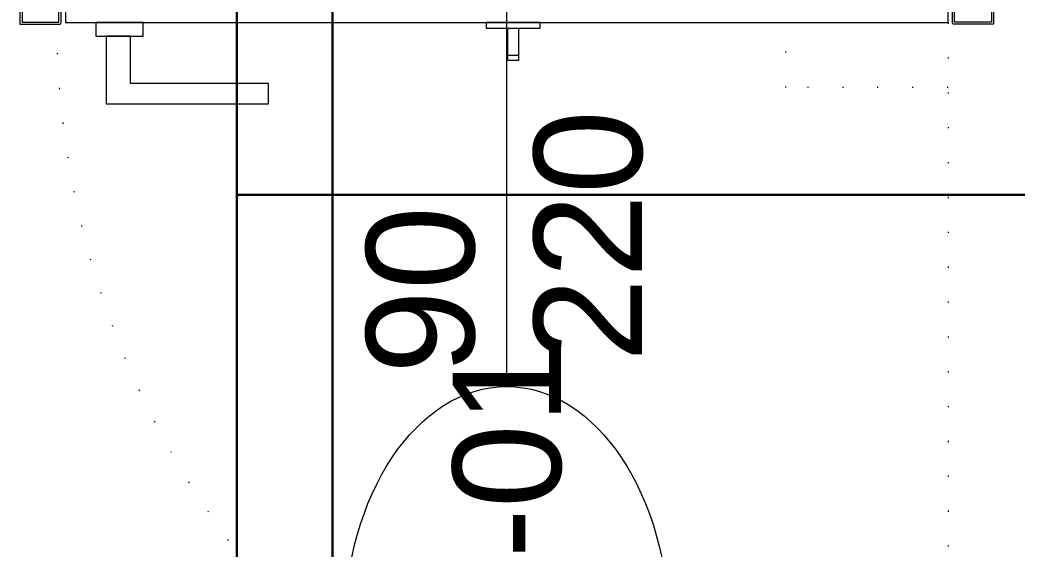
# Model space of a CAD drawing. Extents: x -1073 to 35213, y -1180 to 6950.
# Drawn here: x 31485.8 to 31578, y 3063.4 to 3112.4 of the extents above; entities that cross this region are included whole.
import ezdxf
from ezdxf.enums import TextEntityAlignment as Align

# ---------------------------------------------------------------- set-up
doc = ezdxf.new("R2010")
doc.units = 0
doc.header["$LTSCALE"] = 25
doc.linetypes.add('DOT2', pattern=[0.125, 0, -0.125])
doc.layers.get('0').update_dxf_attribs({"color": 9, "lineweight": 9})
for name, color, linetype, lineweight in [('06C', 9, 'Continuous', 9), ('06D', 9, 'Continuous', 9), ('10', 9, 'Continuous', 9), ('12', 9, 'Continuous', 9), ('20', 9, 'DOT2', 9), ('22', 8, 'Continuous', 9), ('DATA SARI', 30, 'Continuous', 30), ('DATA TAVAN', 160, 'Continuous', 30)]:
    doc.layers.add(name, color=color, linetype=linetype, lineweight=lineweight)
doc.styles.add('Arial', font='arial.ttf', dxfattribs={"height": 2.5})

# ---------------------------------------------------------------- blocks, each defined once
blk = doc.blocks.new('0_doorno')
blk.add_lwpolyline([(4.5, 0), (12.5, 0)])
blk.add_ellipse((0, 0), major_axis=(-4.5, 0), ratio=0.666667)
at = {"style": 'Arial'}
blk.add_attdef('YUKSEKLIK', text='', height=2, dxfattribs=at).set_placement((5, 5.9), align=Align.TOP_LEFT)
blk.add_attdef('KAPINO', text='', height=1.4, dxfattribs=at).set_placement((-0.019, -0.035), align=Align.MIDDLE)
blk.add_attdef('GENISLIK', text='', height=2, dxfattribs=at).set_placement((5, -1.895), align=Align.BOTTOM_LEFT)
blk = doc.blocks.new('P-AH-01-10')
at = {"layer": '06C'}
blk.add_line((-12.87, -53.8), (-12.87, -52.8), dxfattribs=at)
for points in [[(-10.37, -50.8), (-9.87, -50.8), (-9.87, -55.8), (-10.37, -55.8)], [(-13.37, -53.8), (-10.37, -53.8), (-10.37, -52.8), (-13.37, -52.8)]]:
    blk.add_lwpolyline(points, close=True, dxfattribs=at)
at = {"layer": '06D'}
for points in [[(-11.12, -90.922), (-17.37, -90.922), (-17.37, -75.922), (-15.495, -75.922), (-15.495, -88.672), (-15.495, -88.672), (-11.12, -88.672), (-11.12, -90.922)], [(-9.87, -91.897), (-11.12, -91.897), (-11.12, -87.497), (-9.87, -87.497), (-9.87, -91.897)]]:
    blk.add_lwpolyline(points, dxfattribs=at)
at = {"layer": '10'}
for points in [[(-8.025, -8.9), (-9.995, -8.9, 0.414214), (-10.02, -8.925), (-10.02, -12.55, 0.414214), (-9.87, -12.7), (-4, -12.7)], [(-8.025, -98.9), (-9.995, -98.9, -0.414214), (-10.02, -98.875), (-10.02, -95.25, -0.414214), (-9.87, -95.1), (-4, -95.1)]]:
    blk.add_lwpolyline(points, format="xyb", dxfattribs=at)
for points in [[(-7, -10.08), (-8.16, -10.08), (-8.16, -9.1), (-9.82, -9.1), (-9.82, -12.5), (-7, -12.5)], [(-7, -97.72), (-8.16, -97.72), (-8.16, -98.7), (-9.82, -98.7), (-9.82, -95.3), (-7, -95.3)]]:
    blk.add_lwpolyline(points, close=True, dxfattribs=at)
at = {"layer": '12', "ltscale": 20}
blk.add_lwpolyline([(-5.67, -94.7), (-9.87, -94.7), (-9.87, -13.1), (-5.67, -13.1)], close=True, dxfattribs=at)
at = {"layer": '20'}
for points in [[(-9.87, -13.1), (-91.47, -13.1)], [(-9.87, -13.1), (-15.87, -13.1), (-15.87, -28.1), (-9.87, -28.1), (-9.87, -13.1)]]:
    blk.add_lwpolyline(points, dxfattribs=at)
blk.add_arc((-9.182, -13.217), 82.288, 179.91894, 269.41676, dxfattribs=at)

msp = doc.modelspace()

# ---------------------------------------------------------------- linework, layer by layer
at = {"layer": 'DATA SARI'}
msp.add_line((31514.733, 3144.54), (31514.733, 2989.11), dxfattribs=at)
at = {"layer": 'DATA TAVAN'}
for p, q in [((31505.88, 3123.409), (31505.88, 3089.073)), ((31505.88, 3096.192), (31713.804, 3096.192)), ((31505.88, 3079.073), (31505.88, 3089.073)), ((31505.88, 3079.073), (31505.88, 2515.814))]:
    msp.add_line(p, q, dxfattribs=at)

# ---------------------------------------------------------------- block references
at = {"layer": '10', "xscale": -1, "rotation": 270}
msp.add_blockref('P-AH-01-10', (31584.738, 3121.999), dxfattribs=at)
at = {"layer": '22'}
ref = msp.add_blockref('0_doorno', (31530.838, 3055.967), dxfattribs=dict(at, xscale=5, yscale=5, zscale=5, rotation=90))
ref.add_attrib('KAPINO', 'K-AH-01', dxfattribs={"layer": '0', "height": 10, "rotation": 90, "style": 'Arial'}).set_placement((31530.838, 3055.967), align=Align.MIDDLE)
ref.add_attrib('GENISLIK', '90', dxfattribs={"layer": '0', "height": 10, "rotation": 90, "style": 'Arial'}).set_placement((31530.838, 3079.623), align=Align.BOTTOM_LEFT)
ref.add_attrib('YUKSEKLIK', '220', dxfattribs={"layer": '0', "height": 10, "rotation": 90, "style": 'Arial'}).set_placement((31533.338, 3080.735), align=Align.TOP_LEFT)

doc.saveas('drawing.dxf')
